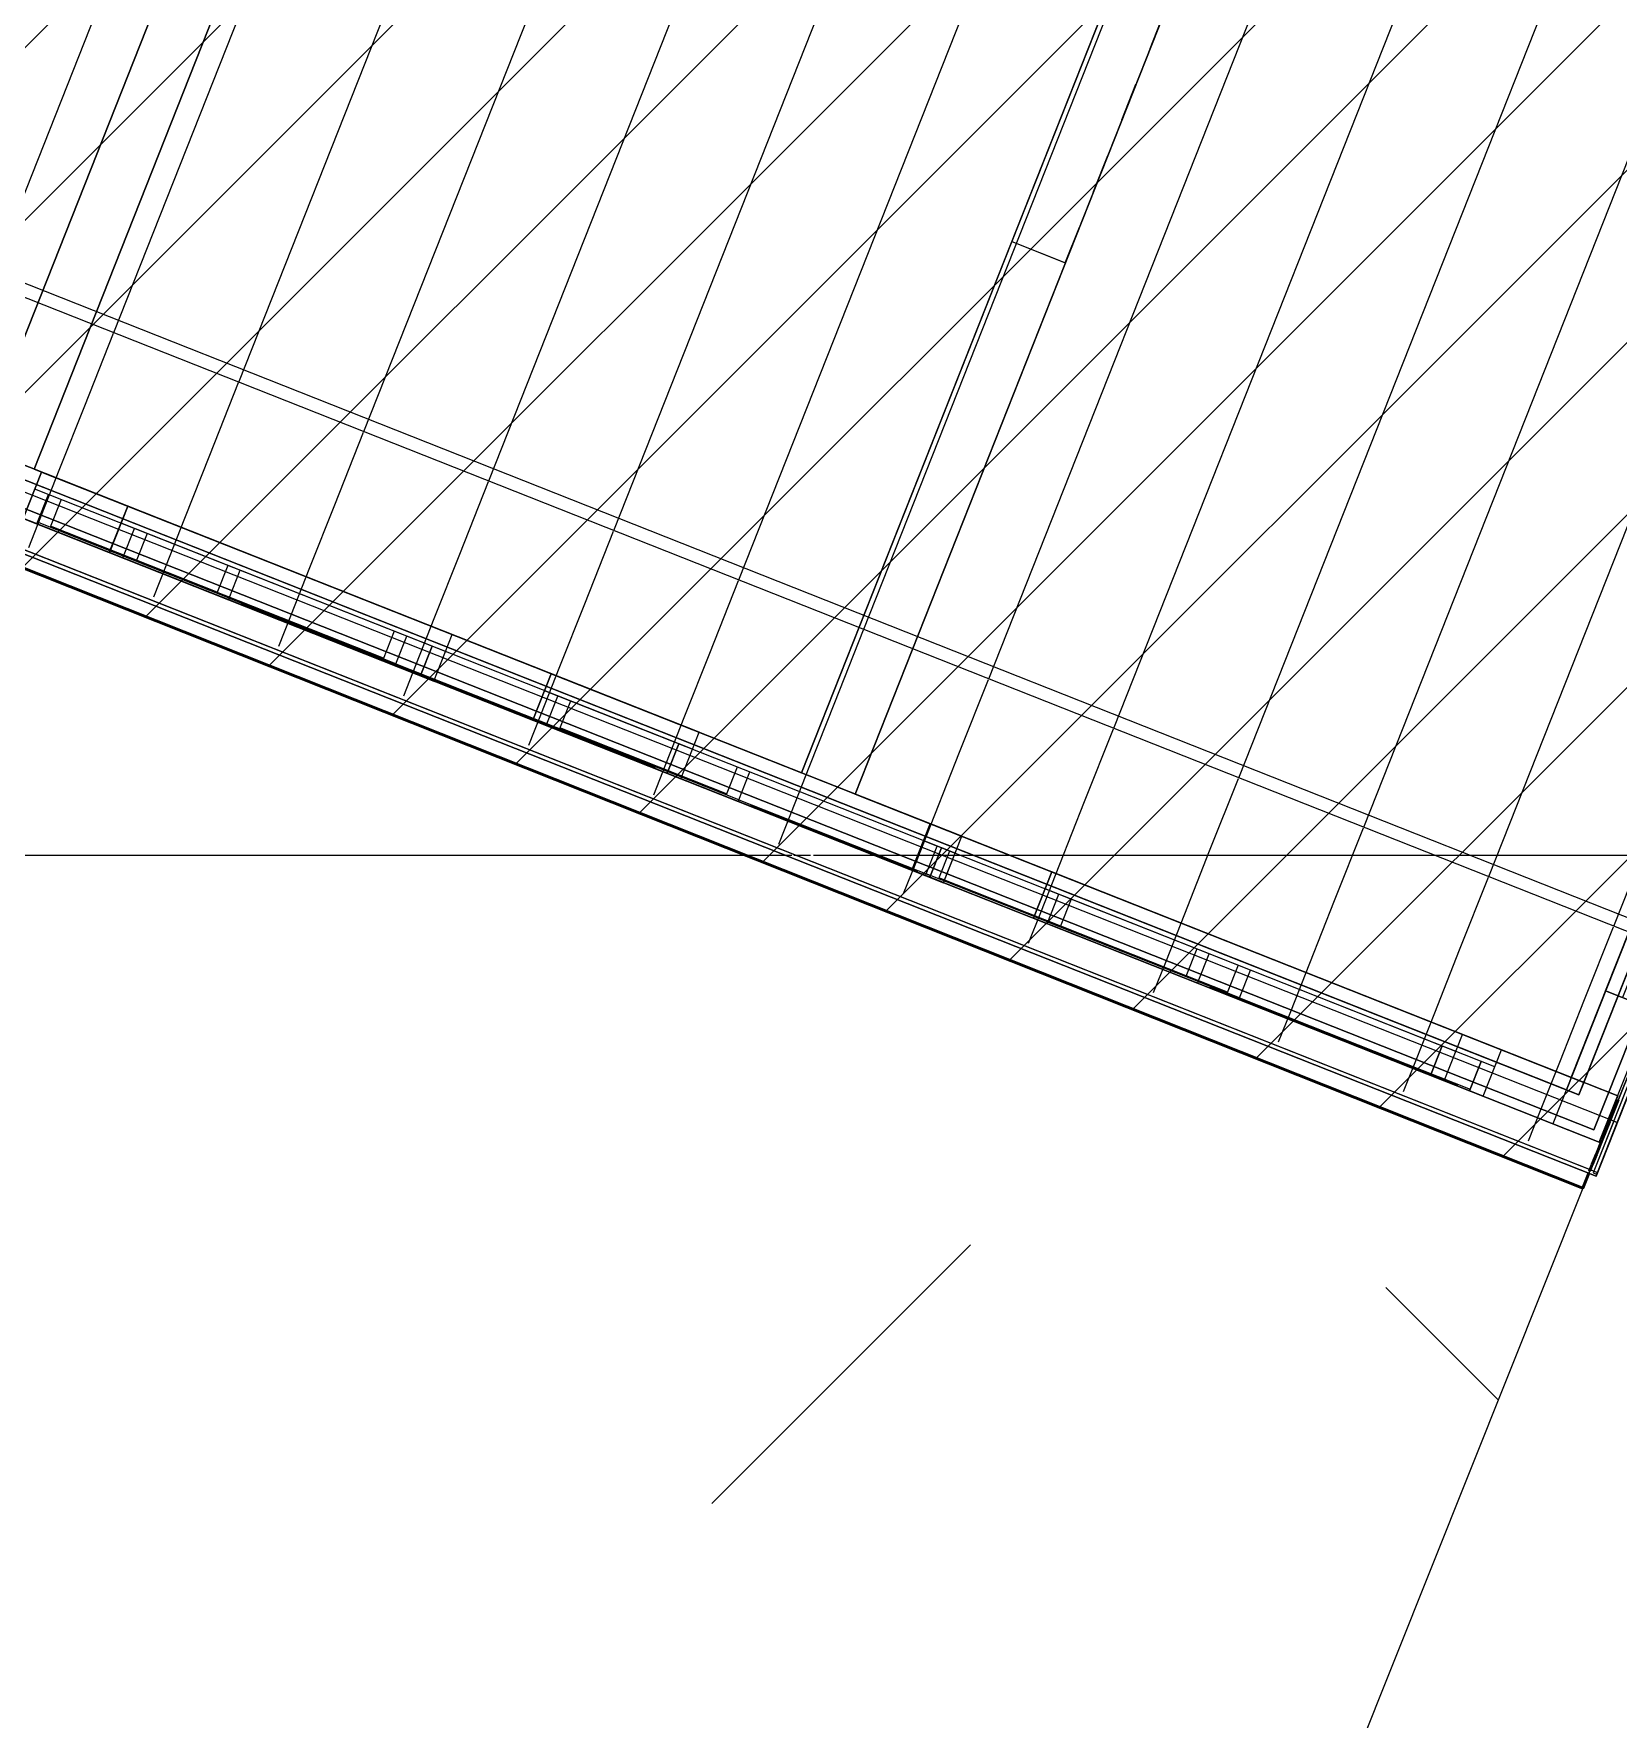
# Model space of a CAD drawing. Header units: metres. Extents: x -207 to 292, y -187 to 169.
# Drawn here: x -18.47 to -14.344, y 16.668 to 21.057 of the extents above; entities that cross this region are included whole.
import ezdxf

# ---------------------------------------------------------------- set-up
doc = ezdxf.new("R2010")
doc.units = ezdxf.units.M
doc.linetypes.add('Overhead', pattern=[0.003969, 0.002381, -0.001587])
for name, color, linetype, lineweight in [('A-CLNG', 7, 'Continuous', 9), ('A-DETL-GENF', 7, 'Continuous', 9), ('A-DETL-MEDM', 7, 'Continuous', 9), ('A-DOOR', 7, 'Continuous', 9), ('A-FLOR', 7, 'Continuous', 9), ('A-GLAZ', 7, 'Continuous', 9), ('A-ROOF', 7, 'Continuous', 9), ('A-ROOF-PATT', 7, 'Continuous', 9), ('ACHURADO', 7, 'Continuous', 9), ('C-BLDG-PADS', 7, 'Continuous', 9), ('C-TOPO', 7, 'Continuous', 9), ('edificios', 7, 'Continuous', 50), ('grilla', 7, 'Continuous', 9), ('I-WALL', 7, 'Continuous', 9), ('VEREDAS', 7, 'Continuous', 9)]:
    doc.layers.add(name, color=color, linetype=linetype, lineweight=lineweight)
doc.layers.add('PR10-ARQ-PL-001-Emplazamiento-C-1_dwg', color=7, linetype='Continuous', lineweight=9, true_color=0x767676)

# ---------------------------------------------------------------- blocks, each defined once
blk = doc.blocks.new('FP_4-PLANTA EMPLAZAMIENTO ACTUALIZADO')
at = {"layer": 'A-ROOF'}
blk.add_line((-34.9454, 26.2126), (-14.4015, 18.0828), dxfattribs=at)
at = {"layer": 'A-ROOF-PATT', "color": 254, "true_color": 0xcbe5d8}
for p, q in [((-18.3367, 20.0883), (-18.2618, 20.2774)), ((-18.0112, 19.9595), (-17.9364, 20.1486)), ((-18.4013, 19.9249), (-18.3367, 20.0883)), ((-17.6858, 19.8307), (-17.6109, 20.0198)), ((-18.4511, 19.799), (-18.4013, 19.9249)), ((-18.0759, 19.7961), (-18.0112, 19.9595)), ((-17.3603, 19.7019), (-17.2855, 19.891)), ((-18.4825, 19.7197), (-18.4511, 19.799)), ((-18.1257, 19.6703), (-18.0759, 19.7961)), ((-17.7504, 19.6673), (-17.6858, 19.8307)), ((-17.0349, 19.5731), (-16.9601, 19.7622)), ((-18.1571, 19.5909), (-18.1257, 19.6703)), ((-17.8002, 19.5415), (-17.7504, 19.6673)), ((-17.425, 19.5385), (-17.3603, 19.7019)), ((-16.7094, 19.4443), (-16.6346, 19.6334)), ((-17.8316, 19.4621), (-17.8002, 19.5415)), ((-17.4748, 19.4127), (-17.425, 19.5385)), ((-17.0995, 19.4098), (-17.0349, 19.5731)), ((-16.384, 19.3155), (-16.3092, 19.5047)), ((-16.7741, 19.281), (-16.7094, 19.4443)), ((-17.5062, 19.3334), (-17.4748, 19.4127)), ((-17.1493, 19.2839), (-17.0995, 19.4098)), ((-16.0586, 19.1867), (-15.9837, 19.3759)), ((-16.4486, 19.1522), (-16.384, 19.3155)), ((-17.1807, 19.2046), (-17.1493, 19.2839)), ((-16.8239, 19.1551), (-16.7741, 19.281)), ((-15.7331, 19.058), (-15.6583, 19.2471)), ((-16.1232, 19.0234), (-16.0586, 19.1867)), ((-16.8553, 19.0758), (-16.8239, 19.1551)), ((-16.4985, 19.0263), (-16.4486, 19.1522)), ((-15.4077, 18.9292), (-15.3328, 19.1183)), ((-15.7978, 18.8946), (-15.7331, 19.058)), ((-16.5298, 18.947), (-16.4985, 19.0263)), ((-16.173, 18.8975), (-16.1232, 19.0234)), ((-15.0822, 18.8004), (-15.0074, 18.9895)), ((-15.4723, 18.7658), (-15.4077, 18.9292)), ((-16.2044, 18.8182), (-16.173, 18.8975)), ((-15.8476, 18.7687), (-15.7978, 18.8946)), ((-14.7568, 18.6716), (-14.6819, 18.8607)), ((-15.1469, 18.637), (-15.0822, 18.8004)), ((-15.879, 18.6894), (-15.8476, 18.7687)), ((-15.5221, 18.64), (-15.4723, 18.7658)), ((-14.4313, 18.5428), (-14.3565, 18.7319)), ((-14.8214, 18.5082), (-14.7568, 18.6716)), ((-15.5535, 18.5606), (-15.5221, 18.64)), ((-15.1967, 18.5112), (-15.1469, 18.637)), ((-14.496, 18.3795), (-14.4313, 18.5428)), ((-15.2281, 18.4319), (-15.1967, 18.5112)), ((-14.8712, 18.3824), (-14.8214, 18.5082)), ((-14.9026, 18.3031), (-14.8712, 18.3824)), ((-14.5458, 18.2536), (-14.496, 18.3795)), ((-14.5772, 18.1743), (-14.5458, 18.2536))]:
    blk.add_line(p, q, dxfattribs=at)
blk = doc.blocks.new('FCA_N_Ventana corredera - FCA_N_Ventana corredera B 1_15 x 1_15-2103468-PLANTA EMPLAZAMIENTO ACTUALIZADO')
at = {"layer": 'A-GLAZ'}
for p, q in [((0.5754, 0.065), (-0.5746, 0.065)), ((-0.5746, 0.065), (-0.5746, -0.065)), ((-0.5746, 0.065), (0.5754, 0.065)), ((-0.5365, -0.0175), (-0.5365, 0.065)), ((-0.5365, 0.065), (-0.5365, -0.0175)), ((0.0004, 0.0603), (-0.5365, 0.0603)), ((-0.5016, 0.065), (-0.5016, 0.0603)), ((-0.0346, 0.0627), (-0.5016, 0.0627)), ((-0.0346, 0.065), (-0.0346, 0.0603)), ((0.0004, 0.0603), (0.0004, 0.065)), ((0.0004, 0.0603), (0.5373, 0.0603)), ((0.0004, 0.0603), (0.0004, -0.0175)), ((0.0353, -0.0175), (0.0353, 0.0603)), ((0.0353, 0.058), (0.5023, 0.058)), ((0.5023, -0.0175), (0.5023, 0.0603)), ((0.5373, 0.065), (0.5373, -0.0175)), ((0.5754, -0.065), (0.5754, 0.065)), ((-0.5746, -0.0175), (0.5754, -0.0175)), ((-0.5746, -0.0175), (0.5754, -0.0175)), ((-0.5746, -0.065), (0.5754, -0.065))]:
    blk.add_line(p, q, dxfattribs=at)
blk = doc.blocks.new('FCA_N_Ventana corredera - FCA_N_Ventana corredera B 0_60 X 1_60-2102320-PLANTA EMPLAZAMIENTO ACTUALIZADO')
at = {"layer": 'A-GLAZ'}
for p, q in [((0.8004, 0.065), (-0.7996, 0.065)), ((-0.7996, 0.065), (-0.7996, -0.065)), ((-0.7996, 0.065), (0.8004, 0.065)), ((-0.7615, -0.0175), (-0.7615, 0.065)), ((-0.7615, 0.065), (-0.7615, -0.0175)), ((0.0004, 0.0603), (-0.7615, 0.0603)), ((-0.7266, 0.065), (-0.7266, 0.0603)), ((-0.0346, 0.0627), (-0.7266, 0.0627)), ((-0.0346, 0.065), (-0.0346, 0.0603)), ((0.0004, 0.0603), (0.0004, 0.065)), ((0.0004, 0.0603), (0.7623, 0.0603)), ((0.0004, 0.0603), (0.0004, -0.0175)), ((0.0353, -0.0175), (0.0353, 0.0603)), ((0.0353, 0.058), (0.7273, 0.058)), ((0.7273, -0.0175), (0.7273, 0.0603)), ((0.7623, 0.065), (0.7623, -0.0175)), ((0.8004, -0.065), (0.8004, 0.065)), ((-0.7996, -0.0175), (0.8004, -0.0175)), ((-0.7996, -0.0175), (0.8004, -0.0175)), ((-0.7996, -0.065), (0.8004, -0.065))]:
    blk.add_line(p, q, dxfattribs=at)
blk = doc.blocks.new('M_Door-Opening - 800 x 2100 mm-2107591-PLANTA EMPLAZAMIENTO ACTUALIZADO')
at = {"layer": 'A-DETL-GENF', "linetype": 'Overhead'}
for p, q in [((0.3918, 0.075), (-0.4082, 0.075)), ((-0.4082, -0.075), (0.3918, -0.075))]:
    blk.add_line(p, q, dxfattribs=at)
at = {"layer": 'A-DETL-MEDM'}
for p, q in [((-0.4082, 0.075), (-0.4082, -0.075)), ((0.3918, -0.075), (0.3918, 0.075))]:
    blk.add_line(p, q, dxfattribs=at)
blk = doc.blocks.new('YADRAN_LASQUEMAS_ARQ_MO_001_OFIC ADM_rvt-1-PLANTA EMPLAZAMIENTO ACTUALIZADO')
at = {"layer": 'A-ROOF-PATT', "true_color": 0x008040}
h = blk.add_hatch(dxfattribs=at)
h.set_pattern_fill('FP_6', color=116, style=0, pattern_type=2)
h.set_pattern_definition([(68.41, (-23.828, 24.283), (-0.325444, 0.128787), [])])
h.paths.add_polyline_path([(-14.1726, 18.6613), (-12.9402, 21.7756), (-33.4841, 29.9054), (-34.7165, 26.791), (-14.6246, 18.8402)])
at = {"layer": 'A-CLNG'}
for p, q in [((-14.466, 18.3396), (-12.9397, 22.1966)), ((-12.9397, 22.1966), (-14.466, 18.3396)), ((-19.6235, 20.3805), (-14.466, 18.3396)), ((-14.466, 18.3396), (-19.6235, 20.3805))]:
    blk.add_line(p, q, dxfattribs=at)
at = {"layer": 'A-FLOR'}
for p, q in [((-11.3936, 26.0083), (-14.4335, 18.3267)), ((-14.4335, 18.3267), (-11.3936, 26.0083)), ((-13.0018, 21.7543), (-14.407, 18.2033)), ((-14.407, 18.2033), (-13.0018, 21.7543)), ((-14.4789, 18.307), (-21.7948, 21.2021)), ((-21.7948, 21.2021), (-14.4789, 18.307)), ((-14.407, 18.2033), (-21.881, 21.1609)), ((-21.881, 21.1609), (-14.407, 18.2033)), ((-14.4463, 18.2941), (-14.4789, 18.307)), ((-14.4789, 18.307), (-14.4463, 18.2941)), ((-14.4335, 18.3267), (-14.4463, 18.2941)), ((-14.4463, 18.2941), (-14.4335, 18.3267))]:
    blk.add_line(p, q, dxfattribs=at)
at = {"layer": 'A-ROOF'}
for p, q in [((-14.1602, 18.6926), (-34.7041, 26.8224)), ((-34.7165, 26.791), (-14.1726, 18.6613)), ((-14.3463, 18.2223), (-34.8902, 26.3521)), ((-34.9454, 26.2126), (-14.4015, 18.0828)), ((-14.1726, 18.6613), (-14.4015, 18.0828)), ((-14.3463, 18.2223), (-14.1602, 18.6926)), ((-14.4015, 18.0828), (-14.3463, 18.2223))]:
    blk.add_line(p, q, dxfattribs=at)
at = {"layer": 'I-WALL'}
for p, q in [((-14.4463, 18.2941), (-11.3936, 26.0083)), ((-11.3936, 26.0083), (-14.4463, 18.2941)), ((-17.4047, 23.0201), (-18.6082, 19.9787)), ((-18.6082, 19.9787), (-17.4047, 23.0201)), ((-17.2652, 22.9649), (-18.4687, 19.9235)), ((-18.4687, 19.9235), (-17.2652, 22.9649)), ((-16.4702, 19.1327), (-15.2667, 22.174)), ((-12.9397, 22.1966), (-14.4789, 18.307)), ((-15.1272, 22.1188), (-16.3308, 19.0775)), ((-14.393, 18.1709), (-12.9877, 21.7219)), ((-13.2625, 21.3809), (-14.5138, 18.2187)), ((-14.4789, 18.307), (-13.2625, 21.3809)), ((-15.6285, 21.2597), (-15.9229, 20.5159)), ((-21.7948, 21.2021), (-14.4463, 18.2941)), ((-14.4463, 18.2941), (-21.7948, 21.2021)), ((-21.7819, 21.2347), (-14.3451, 18.2917)), ((-15.7834, 20.4607), (-15.489, 21.2045)), ((-22.1325, 21.1422), (-14.4015, 18.0828)), ((-14.4015, 18.0828), (-22.1325, 21.1422)), ((-22.1288, 21.1515), (-14.3978, 18.0921)), ((-14.4071, 18.0958), (-22.1288, 21.1515)), ((-21.8297, 21.1138), (-14.393, 18.1709)), ((-14.393, 18.1709), (-21.8297, 21.1138)), ((-15.9229, 20.5159), (-16.4702, 19.1327)), ((-15.9229, 20.5159), (-15.7834, 20.4607)), ((-15.9229, 20.5159), (-15.7834, 20.4607)), ((-16.3308, 19.0775), (-15.7834, 20.4607)), ((-14.4335, 18.3267), (-19.6235, 20.3805)), ((-18.4489, 19.9157), (-18.4967, 19.7948)), ((-18.4967, 19.7948), (-18.4489, 19.9157)), ((-16.4702, 19.1327), (-18.4687, 19.9235)), ((-18.4687, 19.9235), (-16.4702, 19.1327)), ((-18.4489, 19.9157), (-17.3796, 19.4925)), ((-17.3796, 19.4925), (-18.4489, 19.9157)), ((-18.4967, 19.7948), (-17.4274, 19.3717)), ((-17.4274, 19.3717), (-18.4967, 19.7948)), ((-18.2248, 19.827), (-18.2727, 19.7062)), ((-18.2727, 19.7062), (-18.2248, 19.827)), ((-18.2248, 19.827), (-16.7371, 19.2383)), ((-16.7371, 19.2383), (-18.2248, 19.827)), ((-18.2727, 19.7062), (-16.7849, 19.1174)), ((-16.7849, 19.1174), (-18.2727, 19.7062)), ((-14.3769, 18.5648), (-13.9537, 19.6341)), ((-13.9537, 19.6341), (-14.3769, 18.5648)), ((-17.4274, 19.3717), (-17.3796, 19.4925)), ((-17.4274, 19.3717), (-17.3796, 19.4925)), ((-17.1224, 19.3908), (-17.1702, 19.2699)), ((-17.1702, 19.2699), (-17.1224, 19.3908)), ((-17.1224, 19.3908), (-16.0531, 18.9676)), ((-16.0531, 18.9676), (-17.1224, 19.3908)), ((-17.1702, 19.2699), (-16.1009, 18.8467)), ((-16.1009, 18.8467), (-17.1702, 19.2699)), ((-16.7849, 19.1174), (-16.7371, 19.2383)), ((-16.7849, 19.1174), (-16.7371, 19.2383)), ((-14.3451, 18.2917), (-16.3308, 19.0775)), ((-16.3308, 19.0775), (-14.4335, 18.3267)), ((-16.1353, 19.0002), (-16.1831, 18.8793)), ((-16.1831, 18.8793), (-16.1353, 19.0002)), ((-16.1353, 19.0002), (-14.6475, 18.4114)), ((-14.6475, 18.4114), (-16.1353, 19.0002)), ((-16.1009, 18.8467), (-16.0531, 18.9676)), ((-16.1009, 18.8467), (-16.0531, 18.9676)), ((-16.1831, 18.8793), (-14.6954, 18.2905)), ((-14.6954, 18.2905), (-16.1831, 18.8793)), ((-15.8185, 18.8748), (-15.8664, 18.7539)), ((-15.8664, 18.7539), (-15.8185, 18.8748)), ((-15.8185, 18.8748), (-14.7492, 18.4516)), ((-14.7492, 18.4516), (-15.8185, 18.8748)), ((-15.8664, 18.7539), (-14.797, 18.3308)), ((-14.797, 18.3308), (-15.8664, 18.7539)), ((-14.3556, 18.226), (-14.1695, 18.6963)), ((-14.3277, 18.689), (-14.5138, 18.2187)), ((-14.1816, 18.6656), (-14.409, 18.0911)), ((-14.3997, 18.0875), (-14.1723, 18.6619)), ((-14.1602, 18.6926), (-14.3463, 18.2223)), ((-14.393, 18.1709), (-14.2068, 18.6412)), ((-14.3769, 18.5648), (-14.256, 18.517)), ((-14.256, 18.517), (-14.3769, 18.5648)), ((-14.797, 18.3308), (-14.7492, 18.4516)), ((-14.797, 18.3308), (-14.7492, 18.4516)), ((-14.6954, 18.2905), (-14.6475, 18.4114)), ((-14.6954, 18.2905), (-14.6475, 18.4114)), ((-14.4789, 18.307), (-14.4463, 18.2941)), ((-14.4463, 18.2941), (-14.4789, 18.307)), ((-14.4463, 18.2941), (-14.4335, 18.3267)), ((-14.4335, 18.3267), (-14.4463, 18.2941)), ((-14.3451, 18.2917), (-14.393, 18.1709)), ((-14.393, 18.1709), (-14.3451, 18.2917)), ((-14.5138, 18.2187), (-14.393, 18.1709)), ((-14.393, 18.1709), (-14.5138, 18.2187)), ((-14.3556, 18.226), (-14.4071, 18.0958)), ((-14.3978, 18.0921), (-14.3463, 18.2223)), ((-14.3556, 18.226), (-14.3463, 18.2223)), ((-14.409, 18.0911), (-14.3997, 18.0875)), ((-14.3978, 18.0921), (-14.4015, 18.0828)), ((-14.4015, 18.0828), (-14.3978, 18.0921))]:
    blk.add_line(p, q, dxfattribs=at)
at = {"layer": 'A-DOOR', "lineweight": 9, "rotation": 248.4099999999996}
blk.add_blockref('M_Door-Opening - 800 x 2100 mm-2107591-PLANTA EMPLAZAMIENTO ACTUALIZADO', (-15.709, 20.8526), dxfattribs=at)
at = {"layer": 'A-GLAZ', "lineweight": 9}
for name, p, rotation in [('FCA_N_Ventana corredera - FCA_N_Ventana corredera B 1_15 x 1_15-2103468-PLANTA EMPLAZAMIENTO ACTUALIZADO', (-17.9378, 19.6436), 158.4099999999995), ('FCA_N_Ventana corredera - FCA_N_Ventana corredera B 0_60 X 1_60-2102320-PLANTA EMPLAZAMIENTO ACTUALIZADO', (-17.5045, 19.4721), 158.4099999999995), ('FCA_N_Ventana corredera - FCA_N_Ventana corredera B 1_15 x 1_15-2103468-PLANTA EMPLAZAMIENTO ACTUALIZADO', (-14.1047, 19.0759), 248.4099999999996), ('FCA_N_Ventana corredera - FCA_N_Ventana corredera B 1_15 x 1_15-2103468-PLANTA EMPLAZAMIENTO ACTUALIZADO', (-16.6113, 19.1186), 158.4099999999995), ('FCA_N_Ventana corredera - FCA_N_Ventana corredera B 0_60 X 1_60-2102320-PLANTA EMPLAZAMIENTO ACTUALIZADO', (-15.415, 18.6452), 158.4099999999995), ('FCA_N_Ventana corredera - FCA_N_Ventana corredera B 1_15 x 1_15-2103468-PLANTA EMPLAZAMIENTO ACTUALIZADO', (-15.3074, 18.6026), 158.4099999999995)]:
    blk.add_blockref(name, p, dxfattribs=dict(at, rotation=rotation))
at = {"layer": 'A-ROOF'}
blk.add_blockref('FP_4-PLANTA EMPLAZAMIENTO ACTUALIZADO', (0, 0), dxfattribs=at)
blk = doc.blocks.new('PR10-ARQ-PL-001-Emplazamiento-C-1_dwg-674643-PLANTA EMPLAZAMIENTO ACTUALIZADO')
at = {"lineweight": 9, "true_color": 0x0000ff}
h = blk.add_hatch(dxfattribs=at)
h.set_pattern_fill('FP_4', color=5, style=0, pattern_type=2)
h.set_pattern_definition([(45, (0, 0), (-0.2245064, 0.2245064), [])])
h.paths.add_polyline_path([(-14.4361, 18.0516), (-11.1737, 26.1672), (-21.4683, 30.261), (-24.7306, 22.1454), (-14.5145, 18.0828)])
at = {"layer": 'ACHURADO'}
h = blk.add_hatch(dxfattribs=at)
h.set_pattern_fill('FP_1', color=256, style=0, pattern_type=2)
h.set_pattern_definition([(90, (-655750.258, -5498481.082), (-3.592, 3.592), [0.9525, -6.232]), (45, (-655750.258, -5498481.082), (-3.5921024484, 3.5921024484), [0.9525, -4.127]), (135, (-655750.258, -5498481.082), (-3.5921024484, -3.5921024484), [0.9525, -4.127])])
h.paths.add_polyline_path([(-16.431, 13.0566), (-14.4361, 18.0516), (-24.2226, 21.9433), (-26.2117, 16.9628), (-16.9882, 13.2792)])
h.paths.add_polyline_path([(-34.9336, 26.467), (-32.3056, 33.0044), (-33.3171, 33.4079), (-31.9749, 36.7685), (-41.692, 40.6493), (-41.9811, 39.9789), (-41.8304, 39.914), (-42.0165, 39.4823), (-42.3792, 39.6387), (-42.1931, 40.0703), (-42.051, 40.0091), (-41.7628, 40.6776), (-51.8979, 44.7253), (-52.1293, 44.799), (-52.3641, 44.8611), (-52.6018, 44.9113), (-52.8417, 44.9494), (-53.0832, 44.9756), (-53.3257, 44.9895), (-53.5686, 44.9913), (-53.8113, 44.9809), (-54.0531, 44.9583), (-54.2935, 44.9236), (-54.5319, 44.8769), (-54.7677, 44.8183), (-55.0001, 44.748), (-55.2288, 44.666), (-55.4531, 44.5727), (-55.6724, 44.4683), (-55.8862, 44.353), (-56.0939, 44.2271), (-56.2951, 44.0909), (-56.4892, 43.9449), (-56.6757, 43.7892), (-56.8541, 43.6244), (-57.0241, 43.4509), (-57.1851, 43.269), (-57.3368, 43.0793), (-57.4788, 42.8823), (-57.6108, 42.6783), (-57.7323, 42.468), (-57.8432, 42.2519), (-57.943, 42.0304), (-58.0372, 41.8585), (-58.1422, 41.693), (-58.2578, 41.5346), (-58.3834, 41.3841), (-58.5185, 41.242), (-58.8148, 40.9855), (-58.9747, 40.8721), (-59.1417, 40.7694), (-59.315, 40.6777), (-59.4938, 40.5974), (-59.6775, 40.5288), (-59.8652, 40.4723), (-60.0562, 40.4281), (-60.2811, 40.3932), (-60.4447, 40.3771), (-60.6407, 40.3705), (-60.8366, 40.3767), (-61.0318, 40.3955), (-61.2253, 40.4269), (-61.4163, 40.4708), (-61.6042, 40.527), (-69.7495, 43.7041), (-76.2179, 46.6219), (-76.3075, 46.6769), (-76.4679, 46.7641), (-76.6326, 46.8428), (-76.8012, 46.9128), (-76.9733, 46.974), (-77.1482, 47.0261), (-77.3257, 47.069), (-77.5408, 47.0897), (-77.7568, 47.0985), (-77.9729, 47.0955), (-78.1886, 47.0807), (-78.4031, 47.0541), (-78.6158, 47.0157), (-78.8261, 46.9658), (-79.0334, 46.9044), (-79.237, 46.8318), (-79.4363, 46.7481), (-79.8197, 46.5487), (-80.0026, 46.4336), (-80.1789, 46.3086), (-80.3482, 46.1741), (-80.5098, 46.0306), (-80.6633, 45.8784), (-80.8082, 45.718), (-80.9442, 45.55), (-81.0707, 45.3748), (-81.2648, 45.0564), (-81.2941, 45.0048), (-35.0252, 26.5036)])
h.paths.add_polyline_path([(-36.3899, 28.9567), (-42.3622, 31.327), (-39.8993, 37.5328), (-33.9269, 35.1624), (-35.9946, 29.9529)])
h.paths.add_polyline_path([(-37.3269, 29.8368), (-37.1924, 29.8368), (-37.0583, 29.8489), (-36.9259, 29.8729), (-36.7962, 29.9087), (-36.6702, 29.956), (-36.549, 30.0144), (-36.4335, 30.0834), (-36.3246, 30.1625), (-36.2233, 30.251), (-36.1303, 30.3483), (-36.0464, 30.4535), (-35.9722, 30.5658), (-35.9085, 30.6843), (-35.8556, 30.808), (-35.784, 31.0672), (-35.766, 31.2006), (-35.7599, 31.335), (-35.766, 31.4694), (-35.814, 31.734), (-35.8556, 31.862), (-35.9085, 31.9857), (-35.9722, 32.1042), (-36.0464, 32.2165), (-36.1303, 32.3217), (-36.2233, 32.419), (-36.3246, 32.5075), (-36.4335, 32.5866), (-36.549, 32.6556), (-36.7962, 32.7613), (-36.9259, 32.7971), (-37.0583, 32.8211), (-37.1924, 32.8332), (-37.3269, 32.8332), (-37.5934, 32.7971), (-37.8037, 32.7311), (-37.8491, 32.714), (-37.9703, 32.6556), (-38.0858, 32.5866), (-38.1947, 32.5075), (-38.296, 32.419), (-38.389, 32.3217), (-38.4729, 32.2165), (-38.5471, 32.1042), (-38.6108, 31.9857), (-38.6637, 31.862), (-38.7053, 31.734), (-38.7352, 31.6028), (-38.7533, 31.4694), (-38.7594, 31.335), (-38.7533, 31.2006), (-38.7352, 31.0672), (-38.7053, 30.936), (-38.6637, 30.808), (-38.6108, 30.6843), (-38.5471, 30.5658), (-38.4729, 30.4535), (-38.389, 30.3483), (-38.296, 30.251), (-38.1947, 30.1625), (-38.0858, 30.0834), (-37.9703, 30.0144), (-37.7231, 29.9087), (-37.5934, 29.8729), (-37.461, 29.8489)])
h.paths.add_polyline_path([(-40.0306, 30.9661), (-39.8965, 30.9781), (-39.7641, 31.0021), (-39.6344, 31.0379), (-39.5084, 31.0852), (-39.3872, 31.1436), (-39.2717, 31.2126), (-39.0615, 31.3803), (-38.9685, 31.4775), (-38.8846, 31.5827), (-38.8104, 31.695), (-38.7467, 31.8135), (-38.6938, 31.9373), (-38.6522, 32.0653), (-38.6222, 32.1965), (-38.6042, 32.3298), (-38.5981, 32.4642), (-38.6042, 32.5987), (-38.6222, 32.732), (-38.6522, 32.8632), (-38.6938, 32.9912), (-38.7467, 33.1149), (-38.8104, 33.2334), (-38.8846, 33.3457), (-38.9685, 33.451), (-39.0615, 33.5482), (-39.1628, 33.6368), (-39.3872, 33.7849), (-39.5084, 33.8433), (-39.6344, 33.8905), (-39.7641, 33.9263), (-39.8965, 33.9504), (-40.0306, 33.9624), (-40.1651, 33.9624), (-40.2992, 33.9504), (-40.4316, 33.9263), (-40.5613, 33.8905), (-40.6873, 33.8433), (-40.8085, 33.7849), (-40.924, 33.7159), (-41.0399, 33.6307), (-41.1342, 33.5482), (-41.2272, 33.451), (-41.3111, 33.3457), (-41.3853, 33.2334), (-41.449, 33.1149), (-41.5019, 32.9912), (-41.5435, 32.8632), (-41.5742, 32.7264), (-41.5915, 32.5987), (-41.5976, 32.4642), (-41.5915, 32.3298), (-41.5734, 32.1965), (-41.5435, 32.0653), (-41.5019, 31.9373), (-41.449, 31.8135), (-41.3853, 31.695), (-41.3111, 31.5827), (-41.2272, 31.4775), (-41.1342, 31.3803), (-41.0329, 31.2917), (-40.924, 31.2126), (-40.8085, 31.1436), (-40.6873, 31.0852), (-40.5613, 31.0379), (-40.4316, 31.0021), (-40.2992, 30.9781), (-40.1651, 30.9661)])
h.paths.add_polyline_path([(-43.0325, 31.479), (-48.7054, 33.7305), (-46.2424, 39.9363), (-40.5695, 37.6848), (-43.0144, 31.5245)])
h.paths.add_polyline_path([(-35.0252, 33.3642), (-34.9838, 33.4161), (-34.9096, 33.5284), (-34.8459, 33.6469), (-34.793, 33.7706), (-34.7514, 33.8986), (-34.7214, 34.0298), (-34.7034, 34.1631), (-34.7034, 34.432), (-34.7214, 34.5654), (-34.7514, 34.6965), (-34.793, 34.8245), (-34.8459, 34.9483), (-34.9096, 35.0668), (-34.9838, 35.1791), (-35.0677, 35.2843), (-35.1607, 35.3815), (-35.3095, 35.5046)])
h.paths.add_polyline_path([(-36.2643, 32.7994), (-36.1298, 32.7994), (-35.9957, 32.8114), (-35.7336, 32.8713), (-35.6076, 32.9186), (-35.4864, 32.9769), (-35.3709, 33.046), (-35.262, 33.1251), (-35.1607, 33.2136), (-35.0252, 33.3642), (-35.3159, 35.5092), (-35.3709, 35.5492), (-35.4864, 35.6182), (-35.6076, 35.6766), (-35.7336, 35.7239), (-35.8633, 35.7597), (-35.9957, 35.7837), (-36.1298, 35.7958), (-36.2643, 35.7958), (-36.3984, 35.7837), (-36.5308, 35.7597), (-36.6605, 35.7239), (-36.7865, 35.6766), (-36.9077, 35.6182), (-37.1321, 35.4701), (-37.2334, 35.3815), (-37.3264, 35.2843), (-37.4103, 35.1791), (-37.4845, 35.0668), (-37.5482, 34.9483), (-37.6011, 34.8245), (-37.6427, 34.6965), (-37.6726, 34.5654), (-37.6907, 34.432), (-37.6967, 34.2976), (-37.6849, 34.1201), (-37.6726, 34.0298), (-37.6427, 33.8986), (-37.6011, 33.7706), (-37.542, 33.6354), (-37.4845, 33.5284), (-37.4103, 33.4161), (-37.3264, 33.3109), (-37.2334, 33.2136), (-37.1321, 33.1251), (-37.0232, 33.046), (-36.9077, 32.9769), (-36.7865, 32.9186), (-36.6605, 32.8713), (-36.5308, 32.8355), (-36.3984, 32.8114)])
h.paths.add_polyline_path([(-46.3677, 33.1962), (-46.2336, 33.2083), (-46.1012, 33.2323), (-45.9715, 33.2681), (-45.8455, 33.3154), (-45.7243, 33.3738), (-45.6088, 33.4428), (-45.4999, 33.5219), (-45.3985, 33.6104), (-45.3056, 33.7077), (-45.2217, 33.8129), (-45.1475, 33.9252), (-45.0838, 34.0437), (-45.0309, 34.1674), (-44.9893, 34.2954), (-44.9593, 34.4266), (-44.9413, 34.5599), (-44.9352, 34.6944), (-44.9413, 34.8288), (-44.9593, 34.9622), (-44.9893, 35.0934), (-45.0309, 35.2213), (-45.0838, 35.3451), (-45.2217, 35.5759), (-45.3056, 35.6811), (-45.3985, 35.7784), (-45.4999, 35.8669), (-45.6088, 35.946), (-45.7243, 36.015), (-45.8455, 36.0734), (-45.9715, 36.1207), (-46.1012, 36.1565), (-46.3677, 36.1926), (-46.5022, 36.1926), (-46.6362, 36.1805), (-46.7687, 36.1565), (-46.8984, 36.1207), (-47.0244, 36.0734), (-47.1456, 36.015), (-47.2611, 35.946), (-47.37, 35.8669), (-47.4713, 35.7784), (-47.5643, 35.6811), (-47.7224, 35.4636), (-47.7861, 35.3451), (-47.839, 35.2213), (-47.8806, 35.0934), (-47.9105, 34.9622), (-47.9286, 34.8288), (-47.9346, 34.6944), (-47.9286, 34.5599), (-47.9105, 34.4266), (-47.8806, 34.2954), (-47.839, 34.1674), (-47.7861, 34.0437), (-47.7224, 33.9252), (-47.6482, 33.8129), (-47.5643, 33.7077), (-47.4713, 33.6104), (-47.37, 33.5219), (-47.2611, 33.4428), (-47.1456, 33.3738), (-47.0244, 33.3154), (-46.8984, 33.2681), (-46.7687, 33.2323), (-46.6362, 33.2083), (-46.5022, 33.1962)])
h.paths.add_polyline_path([(-42.9789, 35.0411), (-42.7124, 35.0772), (-42.5827, 35.113), (-42.4567, 35.1603), (-42.3355, 35.2187), (-42.22, 35.2877), (-42.1111, 35.3668), (-41.9168, 35.5526), (-41.8329, 35.6578), (-41.7587, 35.7701), (-41.695, 35.8886), (-41.6421, 36.0123), (-41.6005, 36.1403), (-41.5706, 36.2715), (-41.5525, 36.4049), (-41.5465, 36.5393), (-41.5525, 36.6737), (-41.5706, 36.8071), (-41.6005, 36.9383), (-41.6421, 37.0663), (-41.695, 37.19), (-41.7587, 37.3085), (-41.8329, 37.4208), (-41.9168, 37.526), (-42.0098, 37.6233), (-42.1111, 37.7118), (-42.22, 37.7909), (-42.3355, 37.8599), (-42.4567, 37.9183), (-42.5827, 37.9656), (-42.8449, 38.0254), (-42.9789, 38.0375), (-43.1134, 38.0375), (-43.2475, 38.0254), (-43.3799, 38.0014), (-43.5096, 37.9656), (-43.6356, 37.9183), (-43.7568, 37.8599), (-43.8723, 37.7909), (-43.9812, 37.7118), (-44.0826, 37.6233), (-44.1755, 37.526), (-44.2594, 37.4208), (-44.3336, 37.3085), (-44.3973, 37.19), (-44.4502, 37.0663), (-44.4918, 36.9383), (-44.5218, 36.8071), (-44.5398, 36.6737), (-44.5459, 36.5393), (-44.5377, 36.3891), (-44.5218, 36.2715), (-44.4918, 36.1403), (-44.4502, 36.0123), (-44.3973, 35.8886), (-44.3336, 35.7701), (-44.2594, 35.6578), (-44.0826, 35.4553), (-43.9812, 35.3668), (-43.8723, 35.2877), (-43.7568, 35.2187), (-43.6356, 35.1603), (-43.5096, 35.113), (-43.3799, 35.0772), (-43.2475, 35.0532), (-43.1134, 35.0411)])
h.paths.add_polyline_path([(-48.2309, 41.7159), (-49.4098, 41.7159), (-49.4041, 41.8315), (-49.3871, 41.9459), (-49.359, 42.0581), (-49.3201, 42.1671), (-49.2706, 42.2717), (-49.175, 42.4196), (-49.1422, 42.4638), (-49.0645, 42.5495), (-48.9788, 42.6272), (-48.8859, 42.6962), (-48.7866, 42.7556), (-48.682, 42.8051), (-48.5731, 42.8441), (-48.4609, 42.8722), (-48.3464, 42.8892), (-48.2309, 42.8892), (-48.2309, 41.8315)])
h.paths.add_polyline_path([(-48.2309, 40.537), (-48.2309, 41.7159), (-47.052, 41.7159), (-47.0576, 41.6004), (-47.0746, 41.4859), (-47.1027, 41.3737), (-47.1417, 41.2648), (-47.1912, 41.1602), (-47.2506, 41.0609), (-47.3196, 40.968), (-47.3973, 40.8823), (-47.483, 40.8046), (-47.5759, 40.7357), (-47.6751, 40.6762), (-47.7797, 40.6267), (-47.8887, 40.5878), (-48.0009, 40.5596), (-48.1153, 40.5427)])
at = {"lineweight": 9}
for p, q in [((-14.3436, 18.2816), (-14.3664, 18.2251)), ((-14.3664, 18.225), (-14.3855, 18.1776)), ((-14.3855, 18.1775), (-14.4006, 18.1399)), ((-14.4006, 18.1398), (-14.4116, 18.1125)), ((-14.4116, 18.1125), (-14.4183, 18.0959))]:
    blk.add_line(p, q, dxfattribs=at)
at = {"lineweight": 9, "flags": 128}
blk.add_lwpolyline([(-14.4205, 18.0904), (-14.4361, 18.0516), (-24.7306, 22.1454), (-24.722, 22.1669)], dxfattribs=at)
at = {"layer": 'C-BLDG-PADS'}
for p, q in [((-14.3436, 18.2816), (-14.3664, 18.2251)), ((-14.3664, 18.225), (-14.3855, 18.1776)), ((-14.3855, 18.1775), (-14.4006, 18.1399)), ((-14.4006, 18.1398), (-14.4116, 18.1125)), ((-14.4116, 18.1125), (-14.4183, 18.0959))]:
    blk.add_line(p, q, dxfattribs=at)
at = {"layer": 'C-BLDG-PADS', "flags": 128}
blk.add_lwpolyline([(-14.4205, 18.0904), (-14.4361, 18.0516), (-35.0252, 26.2391), (-32.3056, 33.0044), (-33.3171, 33.4079), (-31.4944, 37.9718), (-16.2293, 31.8816)], dxfattribs=at)
at = {"layer": 'C-TOPO'}
for p, q in [((-14.3436, 18.2816), (-14.3664, 18.2251)), ((-14.3436, 18.2816), (-14.3664, 18.2251)), ((-14.3664, 18.2251), (-14.3436, 18.2816)), ((-14.3664, 18.2251), (-14.3436, 18.2816)), ((-14.3664, 18.225), (-14.3855, 18.1776)), ((-14.3664, 18.225), (-14.3855, 18.1776)), ((-14.3855, 18.1776), (-14.3664, 18.225)), ((-14.3855, 18.1776), (-14.3664, 18.225)), ((-14.3855, 18.1775), (-14.4006, 18.1399)), ((-14.3855, 18.1775), (-14.4006, 18.1399)), ((-14.4006, 18.1399), (-14.3855, 18.1775)), ((-14.4006, 18.1399), (-14.3855, 18.1775)), ((-14.4006, 18.1398), (-14.4116, 18.1125)), ((-14.4006, 18.1398), (-14.4116, 18.1125)), ((-14.4116, 18.1125), (-14.4006, 18.1398)), ((-14.4116, 18.1125), (-14.4006, 18.1398)), ((-14.4116, 18.1125), (-14.4183, 18.0959)), ((-14.4116, 18.1125), (-14.4183, 18.0959)), ((-14.4183, 18.0959), (-14.4116, 18.1125)), ((-14.4183, 18.0959), (-14.4116, 18.1125))]:
    blk.add_line(p, q, dxfattribs=at)
at = {"layer": 'C-TOPO', "flags": 128}
for points in [[(-14.4205, 18.0904), (-14.4361, 18.0516), (-19.924, 20.234), (-23.809, 21.7789), (-32.4172, 25.202), (-35.0252, 26.2391), (-34.6814, 27.0942), (-33.6654, 29.6218), (-32.3056, 33.0044), (-33.3171, 33.4079), (-32.4057, 35.6899), (-32.0168, 36.6636), (-31.9749, 36.7685), (-32.628, 37.0293), (-35.2788, 38.088), (-38.2024, 39.2556), (-38.2135, 39.2601), (-38.4809, 39.3668), (-42.9311, 41.1442)], [(-17.0982, 29.7058), (-16.2293, 31.8816), (-31.4944, 37.9718), (-33.3171, 33.4079), (-32.3056, 33.0044), (-35.0252, 26.2391), (-14.4361, 18.0516), (-14.4205, 18.0904)]]:
    blk.add_lwpolyline(points, dxfattribs=at)
blk.add_lwpolyline([(-14.4205, 18.0904), (-14.4361, 18.0516), (-19.924, 20.234), (-23.809, 21.7789), (-32.4172, 25.202), (-35.0252, 26.2391), (-34.6814, 27.0942), (-33.6654, 29.6218), (-32.3056, 33.0044), (-33.3171, 33.4079), (-32.4057, 35.6899), (-32.0168, 36.6636), (-31.9749, 36.7685), (-32.0168, 36.6636), (-32.4057, 35.6899), (-33.3171, 33.4079), (-32.3056, 33.0044), (-33.6654, 29.6218), (-34.6814, 27.0942), (-35.0252, 26.2391), (-32.4172, 25.202), (-23.809, 21.7789), (-19.924, 20.234), (-14.4361, 18.0516)], close=True, dxfattribs=at)
at = {"layer": 'edificios'}
for p, q in [((-14.3664, 18.2251), (-14.3436, 18.2816)), ((-14.3855, 18.1776), (-14.3664, 18.225)), ((-14.4006, 18.1399), (-14.3855, 18.1775)), ((-14.4116, 18.1125), (-14.4006, 18.1398)), ((-14.4183, 18.0959), (-14.4116, 18.1125))]:
    blk.add_line(p, q, dxfattribs=at)
at = {"layer": 'edificios', "flags": 128}
blk.add_lwpolyline([(-35.0252, 26.2391), (-14.4361, 18.0516), (-14.4205, 18.0904)], dxfattribs=at)
at = {"layer": 'grilla'}
for p, q in [((-207.1819, 18.918), (-16.5103, 18.918)), ((-16.5103, 18.918), (-16.4957, 18.918)), ((-16.4908, 18.918), (-16.4472, 18.918)), ((-16.4392, 18.918), (-14.071, 18.918))]:
    blk.add_line(p, q, dxfattribs=at)
at = {"layer": 'VEREDAS'}
blk.add_line((-14.4361, 18.0516), (-16.431, 13.0566), dxfattribs=at)

msp = doc.modelspace()

# ---------------------------------------------------------------- linework, layer by layer
at = {"layer": 'C-BLDG-PADS'}
for p, q in [((-14.4361, 18.0516), (-35.0252, 26.2391)), ((-13.5684, 20.2101), (-14.4361, 18.0516))]:
    msp.add_line(p, q, dxfattribs=at)
at = {"layer": 'C-TOPO'}
for p, q in [((-35.0252, 26.2391), (-14.4361, 18.0516)), ((-14.4361, 18.0516), (-19.924, 20.234)), ((-19.924, 20.234), (-14.4361, 18.0516)), ((-19.924, 20.234), (-14.4361, 18.0516)), ((-13.5684, 20.2101), (-14.4361, 18.0516)), ((-14.4361, 18.0516), (-13.5684, 20.2101)), ((-14.4361, 18.0516), (-13.5684, 20.2101)), ((-14.4361, 18.0516), (-13.5684, 20.2101))]:
    msp.add_line(p, q, dxfattribs=at)

# ---------------------------------------------------------------- block references
at = {"lineweight": 5}
msp.add_blockref('YADRAN_LASQUEMAS_ARQ_MO_001_OFIC ADM_rvt-1-PLANTA EMPLAZAMIENTO ACTUALIZADO', (0, 0), dxfattribs=at)
at = {"layer": 'PR10-ARQ-PL-001-Emplazamiento-C-1_dwg', "color": 7}
msp.add_blockref('PR10-ARQ-PL-001-Emplazamiento-C-1_dwg-674643-PLANTA EMPLAZAMIENTO ACTUALIZADO', (0, 0), dxfattribs=at)

doc.saveas('drawing.dxf')
